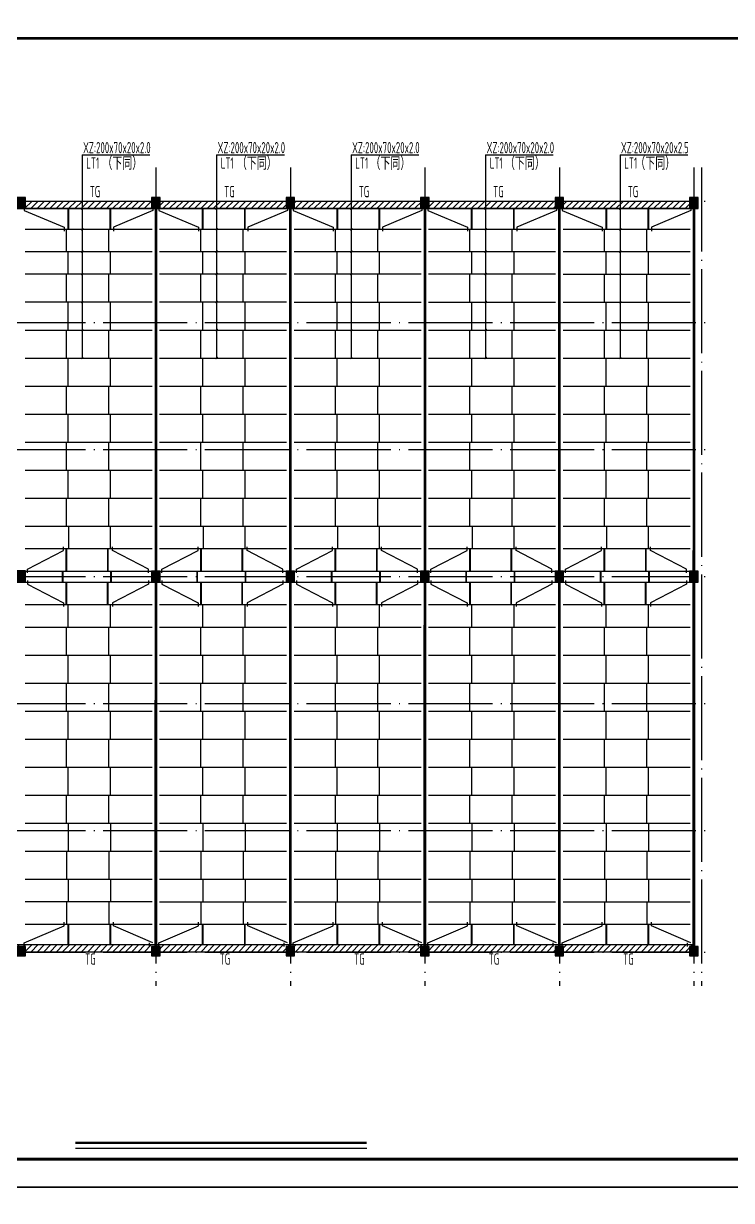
# Model space of a CAD drawing. Extents: x 2025205 to 2402328, y -557483 to 329036.
# Drawn here: x 2097555 to 2135452, y -432195 to -369195 of the extents above; entities that cross this region are included whole.
import ezdxf
from ezdxf.enums import TextEntityAlignment as Align

# ---------------------------------------------------------------- set-up
doc = ezdxf.new("R2010")
doc.units = 0
doc.header["$LTSCALE"] = 1500
doc.header["$MEASUREMENT"] = 0
doc.linetypes.add('DOTE', pattern=[2.42, 2, -0.2, 0.02, -0.2])
for name, color, linetype in [('$dl$', 255, 'Continuous'), ('11', 3, 'Continuous'), ('DIM_SYMB', 3, 'Continuous'), ('DOTE', 252, 'DOTE'), ('PUB_TITLE', 4, 'Continuous'), ('柱', 2, 'Continuous'), ('柱涂实', 54, 'Continuous'), ('标高', 94, 'Continuous'), ('梁__实线', 4, 'Continuous'), ('檩条拉条', 253, 'Continuous')]:
    doc.layers.add(name, color=color, linetype=linetype)
doc.styles.get("Standard").update_dxf_attribs({"font": 'TSSDENG', "width": 0.7, "bigfont": 'TSSDCHN'})

msp = doc.modelspace()

# ---------------------------------------------------------------- hatches: boundary and pattern name
at = {"layer": '$dl$', "linetype": 'ByBlock'}
h = msp.add_hatch(dxfattribs=at)
h.set_pattern_fill('ANSI31', color=256, scale=150, style=0)
h.set_pattern_definition([(45, (211990.2, 80473.93), (-168.379802, 168.379802), [])])
h.paths.add_polyline_path([(2083441.1, -378700.2), (2133441.3, -378700.2), (2133441.3, -379099.2), (2083441.1, -379099.2)])
h = msp.add_hatch(dxfattribs=at)
h.set_pattern_fill('ANSI31', color=256, scale=150, style=0)
h.set_pattern_definition([(45, (211990.2, 40673.87), (-168.379802, 168.379802), [])])
h.paths.add_polyline_path([(2083441.1, -418500.2), (2133441.3, -418500.2), (2133441.3, -418899.2), (2083441.1, -418899.2)])

# ---------------------------------------------------------------- linework, layer by layer
for points in [[(2083441.1, -378700.2), (2133441.3, -378700.2), (2133441.3, -379099.2), (2083441.1, -379099.2)], [(2083441.1, -418500.2), (2133441.3, -418500.2), (2133441.3, -418899.2), (2083441.1, -418899.2)]]:
    msp.add_lwpolyline(points, close=True, dxfattribs=at)
at = {"layer": 'DIM_SYMB', "const_width": 140}
msp.add_lwpolyline([(2100331, -429109), (2115926.9, -429109)], dxfattribs=at)
at = {"layer": 'DIM_SYMB'}
msp.add_lwpolyline([(2100331, -429389), (2115926.9, -429389)], dxfattribs=at)
at = {"layer": 'DOTE', "ltscale": 1.5}
for p, q in [((2104641.3, -376900.2), (2104641.3, -420700.2)), ((2111841.3, -376900.2), (2111841.3, -420700.2)), ((2119041.3, -376900.2), (2119041.3, -420700.2)), ((2126241.3, -376900.2), (2126241.3, -420700.2)), ((2133441.3, -376900.2), (2133441.3, -420700.2)), ((2133841.3, -376900.2), (2133841.3, -420700.2)), ((2080041.3, -378700.2), (2134337.6, -378700.2)), ((2080041.3, -385200.2), (2134337.6, -385200.2)), ((2080041.3, -392000.2), (2134337.6, -392000.2)), ((2080041.3, -398800.2), (2134337.6, -398800.2)), ((2080041.3, -405600.2), (2134337.6, -405600.2)), ((2080041.3, -412400.2), (2134337.6, -412400.2)), ((2080041.3, -418900.2), (2134337.6, -418900.2))]:
    msp.add_line(p, q, dxfattribs=at)
at = {"layer": 'PUB_TITLE', "linetype": 'ByBlock'}
for points in [[(2066627.2, -431482.7), (2178077.2, -431482.7), (2178077.2, -368482.7), (2066627.2, -368482.7)], [(2066627.2, -494482.7), (2178077.2, -494482.7), (2178077.2, -431482.7), (2066627.2, -431482.7)]]:
    msp.add_lwpolyline(points, close=True, dxfattribs=at)
at = {"layer": 'PUB_TITLE', "linetype": 'ByBlock', "const_width": 150}
msp.add_lwpolyline([(2070377.2, -429982.7), (2176577.2, -429982.7), (2176577.2, -369982.7), (2070377.2, -369982.7)], close=True, dxfattribs=at)
at = {"layer": '柱'}
for points in [[(2097663.8, -379100.2), (2097663.8, -378500.2), (2097213.8, -378500.2), (2097213.8, -379100.2)], [(2104863.8, -379100.6), (2104863.8, -378500.6), (2104413.8, -378500.6), (2104413.8, -379100.6)], [(2112063.8, -379101), (2112063.8, -378501), (2111613.8, -378501), (2111613.8, -379101)], [(2119263.8, -379101.5), (2119263.8, -378501.5), (2118813.8, -378501.5), (2118813.8, -379101.5)], [(2126463.8, -379101.9), (2126463.8, -378501.9), (2126013.8, -378501.9), (2126013.8, -379101.9)], [(2133663.8, -379102.3), (2133663.8, -378502.3), (2133213.8, -378502.3), (2133213.8, -379102.3)], [(2097663.8, -399100.2), (2097663.8, -398500.2), (2097213.8, -398500.2), (2097213.8, -399100.2)], [(2104863.8, -399100.6), (2104863.8, -398500.6), (2104413.8, -398500.6), (2104413.8, -399100.6)], [(2112063.8, -399101), (2112063.8, -398501), (2111613.8, -398501), (2111613.8, -399101)], [(2119263.8, -399101.5), (2119263.8, -398501.5), (2118813.8, -398501.5), (2118813.8, -399101.5)], [(2126463.8, -399101.9), (2126463.8, -398501.9), (2126013.8, -398501.9), (2126013.8, -399101.9)], [(2133663.8, -399102.3), (2133663.8, -398502.3), (2133213.8, -398502.3), (2133213.8, -399102.3)], [(2097663.8, -419099.2), (2097663.8, -418599.2), (2097213.8, -418599.2), (2097213.8, -419099.2)], [(2104863.8, -419099.6), (2104863.8, -418599.6), (2104413.8, -418599.6), (2104413.8, -419099.6)], [(2112063.8, -419100), (2112063.8, -418600), (2111613.8, -418600), (2111613.8, -419100)], [(2119263.8, -419100.5), (2119263.8, -418600.5), (2118813.8, -418600.5), (2118813.8, -419100.5)], [(2126463.8, -419100.9), (2126463.8, -418600.9), (2126013.8, -418600.9), (2126013.8, -419100.9)], [(2133663.8, -419101.3), (2133663.8, -418601.3), (2133213.8, -418601.3), (2133213.8, -419101.3)]]:
    msp.add_lwpolyline(points, close=True, dxfattribs=at)
at = {"layer": '柱涂实'}
for points in [[(2097663.8, -379100.2), (2097663.8, -378500.2), (2097213.8, -379100.2), (2097213.8, -378500.2)], [(2104863.8, -379100.6), (2104863.8, -378500.6), (2104413.8, -379100.6), (2104413.8, -378500.6)], [(2112063.8, -379101), (2112063.8, -378501), (2111613.8, -379101), (2111613.8, -378501)], [(2119263.8, -379101.5), (2119263.8, -378501.5), (2118813.8, -379101.5), (2118813.8, -378501.5)], [(2126463.8, -379101.9), (2126463.8, -378501.9), (2126013.8, -379101.9), (2126013.8, -378501.9)], [(2133663.8, -379102.3), (2133663.8, -378502.3), (2133213.8, -379102.3), (2133213.8, -378502.3)], [(2097663.8, -399100.2), (2097663.8, -398500.2), (2097213.8, -399100.2), (2097213.8, -398500.2)], [(2104863.8, -399100.6), (2104863.8, -398500.6), (2104413.8, -399100.6), (2104413.8, -398500.6)], [(2112063.8, -399101), (2112063.8, -398501), (2111613.8, -399101), (2111613.8, -398501)], [(2119263.8, -399101.5), (2119263.8, -398501.5), (2118813.8, -399101.5), (2118813.8, -398501.5)], [(2126463.8, -399101.9), (2126463.8, -398501.9), (2126013.8, -399101.9), (2126013.8, -398501.9)], [(2133663.8, -399102.3), (2133663.8, -398502.3), (2133213.8, -399102.3), (2133213.8, -398502.3)], [(2097663.8, -419099.2), (2097663.8, -418599.2), (2097213.8, -419099.2), (2097213.8, -418599.2)], [(2104863.8, -419099.6), (2104863.8, -418599.6), (2104413.8, -419099.6), (2104413.8, -418599.6)], [(2112063.8, -419100), (2112063.8, -418600), (2111613.8, -419100), (2111613.8, -418600)], [(2119263.8, -419100.5), (2119263.8, -418600.5), (2118813.8, -419100.5), (2118813.8, -418600.5)], [(2126463.8, -419100.9), (2126463.8, -418600.9), (2126013.8, -419100.9), (2126013.8, -418600.9)], [(2133663.8, -419101.3), (2133663.8, -418601.3), (2133213.8, -419101.3), (2133213.8, -418601.3)]]:
    msp.add_solid(points, dxfattribs=at)
at = {"layer": '标高'}
for p, q in [((2100693.1, -376218.1), (2100693.1, -387100.1)), ((2100693.1, -376218.1), (2104316.3, -376218.1)), ((2107893.1, -376218.1), (2107893.1, -387100.1)), ((2107893.1, -376218.1), (2111516.3, -376218.1)), ((2115093.1, -376218.1), (2115093.1, -387100.1)), ((2115093.1, -376218.1), (2118716.3, -376218.1)), ((2122293.1, -376218.1), (2122293.1, -387100.1)), ((2122293.1, -376218.1), (2125916.3, -376218.1)), ((2129493.1, -376218.1), (2129493.1, -387100.1)), ((2129493.1, -376218.1), (2133116.3, -376218.1))]:
    msp.add_line(p, q, dxfattribs=at)
at = {"layer": '标高', "const_width": 60}
for points in [[(2100748.6, -379044.5), (2100635.5, -379157.7)], [(2107948.6, -379044.5), (2107835.5, -379157.7)], [(2115148.6, -379044.5), (2115035.5, -379157.7)], [(2122348.6, -379044.5), (2122235.5, -379157.7)], [(2129548.6, -379044.5), (2129435.5, -379157.7)], [(2100749.6, -380143.4), (2100636.5, -380256.5)], [(2100749.6, -380143.5), (2100636.5, -380256.7)], [(2107949.6, -380143.4), (2107836.5, -380256.5)], [(2107949.6, -380143.5), (2107836.5, -380256.7)], [(2115149.6, -380143.4), (2115036.5, -380256.5)], [(2115149.6, -380143.5), (2115036.5, -380256.7)], [(2122349.6, -380143.4), (2122236.5, -380256.5)], [(2122349.6, -380143.5), (2122236.5, -380256.7)], [(2129549.6, -380143.4), (2129436.5, -380256.5)], [(2129549.6, -380143.5), (2129436.5, -380256.7)], [(2100748.6, -381344.5), (2100635.5, -381457.7)], [(2107948.6, -381344.5), (2107835.5, -381457.7)], [(2115148.6, -381344.5), (2115035.5, -381457.7)], [(2122348.6, -381344.5), (2122235.5, -381457.7)], [(2129548.6, -381344.5), (2129435.5, -381457.7)], [(2100749.6, -382543.5), (2100636.5, -382656.7)], [(2107949.6, -382543.5), (2107836.5, -382656.7)], [(2115149.6, -382543.5), (2115036.5, -382656.7)], [(2122349.6, -382543.5), (2122236.5, -382656.7)], [(2129549.6, -382543.5), (2129436.5, -382656.7)], [(2100749.6, -384043.5), (2100636.5, -384156.7)], [(2107949.6, -384043.5), (2107836.5, -384156.7)], [(2115149.6, -384043.5), (2115036.5, -384156.7)], [(2122349.6, -384043.5), (2122236.5, -384156.7)], [(2129549.6, -384043.5), (2129436.5, -384156.7)], [(2100749.6, -385543.5), (2100636.5, -385656.7)], [(2107949.6, -385543.5), (2107836.5, -385656.7)], [(2115149.6, -385543.5), (2115036.5, -385656.7)], [(2122349.6, -385543.5), (2122236.5, -385656.7)], [(2129549.6, -385543.5), (2129436.5, -385656.7)], [(2100749.6, -387043.5), (2100636.5, -387156.7)], [(2107949.6, -387043.5), (2107836.5, -387156.7)], [(2115149.6, -387043.5), (2115036.5, -387156.7)], [(2122349.6, -387043.5), (2122236.5, -387156.7)], [(2129549.6, -387043.5), (2129436.5, -387156.7)]]:
    msp.add_lwpolyline(points, dxfattribs=at)
at = {"layer": '梁__实线', "const_width": 150}
for points in [[(2104640, -418897.4), (2104642.5, -378500.6)], [(2104640, -418897.4), (2104642.5, -378500.6)], [(2104640, -418897.4), (2104642.5, -378500.6)], [(2104640.1, -418900.6), (2104642.5, -378500.6)], [(2104640.1, -418900.6), (2104642.5, -378500.6)], [(2104640.1, -418900.6), (2104642.5, -378500.6)], [(2111840, -418897.8), (2111842.5, -378501)], [(2111840, -418897.8), (2111842.5, -378501)], [(2111840, -418897.8), (2111842.5, -378501)], [(2111840.1, -418901), (2111842.5, -378501)], [(2111840.1, -418901), (2111842.5, -378501)], [(2111840.1, -418901), (2111842.5, -378501)], [(2119040, -418898.3), (2119042.5, -378501.5)], [(2119040, -418898.3), (2119042.5, -378501.5)], [(2119040, -418898.3), (2119042.5, -378501.5)], [(2119040.1, -418901.5), (2119042.5, -378501.5)], [(2119040.1, -418901.5), (2119042.5, -378501.5)], [(2119040.1, -418901.5), (2119042.5, -378501.5)], [(2126240, -418898.7), (2126242.5, -378501.9)], [(2126240, -418898.7), (2126242.5, -378501.9)], [(2126240, -418898.7), (2126242.5, -378501.9)], [(2126240.1, -418901.9), (2126242.5, -378501.9)], [(2126240.1, -418901.9), (2126242.5, -378501.9)], [(2126240.1, -418901.9), (2126242.5, -378501.9)], [(2133440, -418899.1), (2133442.5, -378502.3)], [(2133440, -418899.1), (2133442.5, -378502.3)], [(2133440, -418899.1), (2133442.5, -378502.3)], [(2133440.1, -418902.3), (2133442.5, -378502.3)], [(2133440.1, -418902.3), (2133442.5, -378502.3)], [(2133440.1, -418902.3), (2133442.5, -378502.3)]]:
    msp.add_lwpolyline(points, dxfattribs=at)
at = {"layer": '檩条拉条'}
for p, q in [((2097592.6, -379000.5), (2097592.6, -379200.5)), ((2097592.6, -379200.5), (2099729.7, -380100.5)), ((2097633.9, -379100.5), (2104433.9, -379100.5)), ((2097637.6, -379100.5), (2104437.7, -379100.5)), ((2102204, -380200.5), (2102204, -379100.5)), ((2104482.7, -379200.5), (2102367.9, -380100.5)), ((2104482.7, -379000.5), (2104482.7, -379200.5)), ((2104792.6, -379001), (2104792.6, -379201)), ((2104792.6, -379201), (2106929.7, -380101)), ((2104833.9, -379101), (2111633.9, -379101)), ((2104837.6, -379101), (2111637.7, -379101)), ((2109404, -380201), (2109404, -379101)), ((2111682.7, -379201), (2109567.9, -380101)), ((2111682.7, -379001), (2111682.7, -379201)), ((2111992.6, -379001.4), (2111992.6, -379201.4)), ((2111992.6, -379201.4), (2114129.7, -380101.4)), ((2112033.9, -379101.4), (2118833.9, -379101.4)), ((2112037.6, -379101.4), (2118837.7, -379101.4)), ((2116604, -380201.4), (2116604, -379101.4)), ((2118882.7, -379201.4), (2116767.9, -380101.4)), ((2118882.7, -379001.4), (2118882.7, -379201.4)), ((2119192.6, -379001.8), (2119192.6, -379201.8)), ((2119192.6, -379201.8), (2121329.7, -380101.8)), ((2119233.9, -379101.8), (2126033.9, -379101.8)), ((2119237.6, -379101.8), (2126037.7, -379101.8)), ((2123804, -380201.8), (2123804, -379101.8)), ((2126082.7, -379201.8), (2123967.9, -380101.8)), ((2126082.7, -379001.8), (2126082.7, -379201.8)), ((2126392.7, -379002.3), (2126392.7, -379202.3)), ((2126392.7, -379202.3), (2128529.7, -380102.3)), ((2126433.9, -379102.3), (2133233.9, -379102.3)), ((2126437.7, -379102.3), (2133237.7, -379102.3)), ((2131004, -380202.3), (2131004, -379102.3)), ((2133282.7, -379202.3), (2131167.9, -380102.3)), ((2133282.7, -379002.3), (2133282.7, -379202.3)), ((2097633.9, -380200.5), (2104433.9, -380200.5)), ((2097637.6, -380200.5), (2104437.7, -380200.5)), ((2099729.7, -380100.5), (2099729.7, -380300.5)), ((2099850.6, -381400.5), (2099850.6, -380200.5)), ((2102117.3, -381400.5), (2102117.3, -380200.5)), ((2102367.9, -380100.5), (2102367.9, -380300.5)), ((2104833.9, -380201), (2111633.9, -380201)), ((2104837.6, -380201), (2111637.7, -380201)), ((2106929.7, -380101), (2106929.7, -380301)), ((2107050.6, -381401), (2107050.6, -380201)), ((2109317.3, -381401), (2109317.3, -380201)), ((2109567.9, -380101), (2109567.9, -380301)), ((2112033.9, -380201.4), (2118833.9, -380201.4)), ((2112037.6, -380201.4), (2118837.7, -380201.4)), ((2114129.7, -380101.4), (2114129.7, -380301.4)), ((2114250.6, -381401.4), (2114250.6, -380201.4)), ((2116517.3, -381401.4), (2116517.3, -380201.4)), ((2116767.9, -380101.4), (2116767.9, -380301.4)), ((2119233.9, -380201.8), (2126033.9, -380201.8)), ((2119237.6, -380201.8), (2126037.7, -380201.8)), ((2121329.7, -380101.8), (2121329.7, -380301.8)), ((2121450.6, -381401.8), (2121450.6, -380201.8)), ((2123717.3, -381401.8), (2123717.3, -380201.8)), ((2123967.9, -380101.8), (2123967.9, -380301.8)), ((2126433.9, -380202.3), (2133233.9, -380202.3)), ((2126437.7, -380202.3), (2133237.7, -380202.3)), ((2128529.7, -380102.3), (2128529.7, -380302.3)), ((2128650.6, -381402.3), (2128650.6, -380202.3)), ((2130917.3, -381402.3), (2130917.3, -380202.3)), ((2131167.9, -380102.3), (2131167.9, -380302.3)), ((2097633.9, -381400.5), (2104433.9, -381400.5)), ((2099950.6, -382600.5), (2099950.6, -381400.5)), ((2102217.3, -382600.5), (2102217.3, -381400.5)), ((2104833.9, -381401), (2111633.9, -381401)), ((2107150.6, -382601), (2107150.6, -381401)), ((2109417.3, -382601), (2109417.3, -381401)), ((2112033.9, -381401.4), (2118833.9, -381401.4)), ((2114350.6, -382601.4), (2114350.6, -381401.4)), ((2116617.3, -382601.4), (2116617.3, -381401.4)), ((2119233.9, -381401.8), (2126033.9, -381401.8)), ((2121550.6, -382601.8), (2121550.6, -381401.8)), ((2123817.3, -382601.8), (2123817.3, -381401.8)), ((2126433.9, -381402.3), (2133233.9, -381402.3)), ((2128750.6, -382602.3), (2128750.6, -381402.3)), ((2131017.3, -382602.3), (2131017.3, -381402.3)), ((2097633.9, -382600.5), (2104433.9, -382600.5)), ((2099850.6, -384100.5), (2099850.6, -382600.5)), ((2102117.3, -384100.5), (2102117.3, -382600.5)), ((2104833.9, -382601), (2111633.9, -382601)), ((2107050.6, -384101), (2107050.6, -382601)), ((2109317.3, -384101), (2109317.3, -382601)), ((2112033.9, -382601.4), (2118833.9, -382601.4)), ((2114250.6, -384101.4), (2114250.6, -382601.4)), ((2116517.3, -384101.4), (2116517.3, -382601.4)), ((2119233.9, -382601.8), (2126033.9, -382601.8)), ((2121450.6, -384101.8), (2121450.6, -382601.8)), ((2123717.3, -384101.8), (2123717.3, -382601.8)), ((2126433.9, -382602.3), (2133233.9, -382602.3)), ((2128650.6, -384102.3), (2128650.6, -382602.3)), ((2130917.3, -384102.3), (2130917.3, -382602.3)), ((2097633.9, -384100.5), (2104433.9, -384100.5)), ((2099950.6, -385600.5), (2099950.6, -384100.5)), ((2102217.3, -385600.5), (2102217.3, -384100.5)), ((2104833.9, -384101), (2111633.9, -384101)), ((2107150.6, -385601), (2107150.6, -384101)), ((2109417.3, -385601), (2109417.3, -384101)), ((2112033.9, -384101.4), (2118833.9, -384101.4)), ((2114350.6, -385601.4), (2114350.6, -384101.4)), ((2116617.3, -385601.4), (2116617.3, -384101.4)), ((2119233.9, -384101.8), (2126033.9, -384101.8)), ((2121550.6, -385601.8), (2121550.6, -384101.8)), ((2123817.3, -385601.8), (2123817.3, -384101.8)), ((2126433.9, -384102.3), (2133233.9, -384102.3)), ((2128750.6, -385602.3), (2128750.6, -384102.3)), ((2131017.3, -385602.3), (2131017.3, -384102.3)), ((2097633.9, -385600.5), (2104433.9, -385600.5)), ((2099850.6, -387100.5), (2099850.6, -385600.5)), ((2102117.3, -387100.5), (2102117.3, -385600.5)), ((2104833.9, -385601), (2111633.9, -385601)), ((2107050.6, -387101), (2107050.6, -385601)), ((2109317.3, -387101), (2109317.3, -385601)), ((2112033.9, -385601.4), (2118833.9, -385601.4)), ((2114250.6, -387101.4), (2114250.6, -385601.4)), ((2116517.3, -387101.4), (2116517.3, -385601.4)), ((2119233.9, -385601.8), (2126033.9, -385601.8)), ((2121450.6, -387101.8), (2121450.6, -385601.8)), ((2123717.3, -387101.8), (2123717.3, -385601.8)), ((2126433.9, -385602.3), (2133233.9, -385602.3)), ((2128650.6, -387102.3), (2128650.6, -385602.3)), ((2130917.3, -387102.3), (2130917.3, -385602.3)), ((2097633.9, -387100.5), (2104433.9, -387100.5)), ((2099950.6, -388600.5), (2099950.6, -387100.5)), ((2102217.3, -388600.5), (2102217.3, -387100.5)), ((2104833.9, -387101), (2111633.9, -387101)), ((2107150.6, -388601), (2107150.6, -387101)), ((2109417.3, -388601), (2109417.3, -387101)), ((2112033.9, -387101.4), (2118833.9, -387101.4)), ((2114350.6, -388601.4), (2114350.6, -387101.4)), ((2116617.3, -388601.4), (2116617.3, -387101.4)), ((2119233.9, -387101.8), (2126033.9, -387101.8)), ((2121550.6, -388601.8), (2121550.6, -387101.8)), ((2123817.3, -388601.8), (2123817.3, -387101.8)), ((2126433.9, -387102.3), (2133233.9, -387102.3)), ((2128750.6, -388602.3), (2128750.6, -387102.3)), ((2131017.3, -388602.3), (2131017.3, -387102.3)), ((2097633.9, -388600.5), (2104433.9, -388600.5)), ((2099850.6, -390100.5), (2099850.6, -388600.5)), ((2102117.3, -390100.5), (2102117.3, -388600.5)), ((2104833.9, -388601), (2111633.9, -388601)), ((2107050.6, -390101), (2107050.6, -388601)), ((2109317.3, -390101), (2109317.3, -388601)), ((2112033.9, -388601.4), (2118833.9, -388601.4)), ((2114250.6, -390101.4), (2114250.6, -388601.4)), ((2116517.3, -390101.4), (2116517.3, -388601.4)), ((2119233.9, -388601.8), (2126033.9, -388601.8)), ((2121450.6, -390101.9), (2121450.6, -388601.8)), ((2123717.3, -390101.9), (2123717.3, -388601.8)), ((2126433.9, -388602.3), (2133233.9, -388602.3)), ((2128650.6, -390102.3), (2128650.6, -388602.3)), ((2130917.3, -390102.3), (2130917.3, -388602.3)), ((2097633.9, -390100.5), (2104433.9, -390100.5)), ((2099950.6, -391600.6), (2099950.6, -390100.5)), ((2102217.3, -391600.6), (2102217.3, -390100.5)), ((2104833.9, -390101), (2111633.9, -390101)), ((2107150.6, -391601), (2107150.6, -390101)), ((2109417.3, -391601), (2109417.3, -390101)), ((2112033.9, -390101.4), (2118833.9, -390101.4)), ((2114350.6, -391601.4), (2114350.6, -390101.4)), ((2116617.3, -391601.4), (2116617.3, -390101.4)), ((2119233.9, -390101.9), (2126033.9, -390101.9)), ((2121550.6, -391601.9), (2121550.6, -390101.9)), ((2123817.3, -391601.9), (2123817.3, -390101.9)), ((2126433.9, -390102.3), (2133233.9, -390102.3)), ((2128750.6, -391602.3), (2128750.6, -390102.3)), ((2131017.3, -391602.3), (2131017.3, -390102.3)), ((2097633.9, -391600.6), (2104433.9, -391600.6)), ((2099850.6, -393100.6), (2099850.6, -391600.6)), ((2102117.3, -393100.6), (2102117.3, -391600.6)), ((2104833.9, -391601), (2111633.9, -391601)), ((2107050.6, -393101), (2107050.6, -391601)), ((2109317.3, -393101), (2109317.3, -391601)), ((2112033.9, -391601.4), (2118833.9, -391601.4)), ((2114250.6, -393101.4), (2114250.6, -391601.4)), ((2116517.3, -393101.4), (2116517.3, -391601.4)), ((2119233.9, -391601.9), (2126033.9, -391601.9)), ((2121450.6, -393101.9), (2121450.6, -391601.9)), ((2123717.3, -393101.9), (2123717.3, -391601.9)), ((2126433.9, -391602.3), (2133233.9, -391602.3)), ((2128650.6, -393102.3), (2128650.6, -391602.3)), ((2130917.3, -393102.3), (2130917.3, -391602.3)), ((2097633.9, -393100.6), (2104433.9, -393100.6)), ((2099950.6, -394600.6), (2099950.6, -393100.6)), ((2102217.3, -394600.6), (2102217.3, -393100.6)), ((2104833.9, -393101), (2111633.9, -393101)), ((2107150.6, -394601), (2107150.6, -393101)), ((2109417.3, -394601), (2109417.3, -393101)), ((2112033.9, -393101.4), (2118833.9, -393101.4)), ((2114350.6, -394601.4), (2114350.6, -393101.4)), ((2116617.3, -394601.4), (2116617.3, -393101.4)), ((2119233.9, -393101.9), (2126033.9, -393101.9)), ((2121550.6, -394601.9), (2121550.6, -393101.9)), ((2123817.3, -394601.9), (2123817.3, -393101.9)), ((2126433.9, -393102.3), (2133233.9, -393102.3)), ((2128750.6, -394602.3), (2128750.6, -393102.3)), ((2131017.3, -394602.3), (2131017.3, -393102.3)), ((2097633.9, -394600.6), (2104433.9, -394600.6)), ((2099850.6, -396100.6), (2099850.6, -394600.6)), ((2102117.3, -396100.6), (2102117.3, -394600.6)), ((2104833.9, -394601), (2111633.9, -394601)), ((2107050.6, -396101), (2107050.6, -394601)), ((2109317.3, -396101), (2109317.3, -394601)), ((2112033.9, -394601.4), (2118833.9, -394601.4)), ((2114250.6, -396101.4), (2114250.6, -394601.4)), ((2116517.3, -396101.4), (2116517.3, -394601.4)), ((2119233.9, -394601.9), (2126033.9, -394601.9)), ((2121450.6, -396101.9), (2121450.6, -394601.9)), ((2123717.3, -396101.9), (2123717.3, -394601.9)), ((2126433.9, -394602.3), (2133233.9, -394602.3)), ((2128650.6, -396102.3), (2128650.6, -394602.3)), ((2130917.3, -396102.3), (2130917.3, -394602.3)), ((2097633.9, -396100.6), (2104433.9, -396100.6)), ((2099985.6, -397300.6), (2099985.6, -396100.6)), ((2102217.3, -397300.6), (2102217.3, -396101.1)), ((2104833.9, -396101), (2111633.9, -396101)), ((2107185.6, -397301), (2107185.6, -396101)), ((2109417.3, -397301), (2109417.3, -396101.5)), ((2112033.9, -396101.4), (2118833.9, -396101.4)), ((2114385.6, -397301.4), (2114385.6, -396101.4)), ((2116617.3, -397301.4), (2116617.3, -396102)), ((2119233.9, -396101.9), (2126033.9, -396101.9)), ((2121585.6, -397301.9), (2121585.6, -396101.9)), ((2123817.3, -397301.9), (2123817.3, -396102.4)), ((2126433.9, -396102.3), (2133233.9, -396102.3)), ((2128785.6, -397302.3), (2128785.6, -396102.3)), ((2131017.3, -397302.3), (2131017.3, -396102.8)), ((2097633.9, -397300.6), (2104433.9, -397300.6)), ((2097759.9, -398401.1), (2099699, -397401.1)), ((2099699, -397401.1), (2099699, -397201.1)), ((2102323.6, -397401.1), (2102323.6, -397201.1)), ((2104241.1, -398401.1), (2102323.6, -397401.1)), ((2104833.9, -397301), (2111633.9, -397301)), ((2104959.9, -398401.5), (2106899, -397401.5)), ((2106899, -397401.5), (2106899, -397201.5)), ((2109523.6, -397401.5), (2109523.6, -397201.5)), ((2111441.1, -398401.5), (2109523.6, -397401.5)), ((2112033.9, -397301.4), (2118833.9, -397301.4)), ((2112159.9, -398402), (2114099, -397402)), ((2114099, -397402), (2114099, -397202)), ((2116723.6, -397402), (2116723.6, -397202)), ((2118641.1, -398402), (2116723.6, -397402)), ((2119233.9, -397301.9), (2126033.9, -397301.9)), ((2119359.9, -398402.4), (2121299, -397402.4)), ((2121299, -397402.4), (2121299, -397202.4)), ((2123923.6, -397402.4), (2123923.6, -397202.4)), ((2125841.1, -398402.4), (2123923.6, -397402.4)), ((2126433.9, -397302.3), (2133233.9, -397302.3)), ((2126559.9, -398402.8), (2128499, -397402.8)), ((2128499, -397402.8), (2128499, -397202.8)), ((2131123.6, -397402.8), (2131123.6, -397202.8)), ((2133041.1, -398402.8), (2131123.6, -397402.8)), ((2097609.2, -398501.1), (2104433.9, -398501.1)), ((2097759.9, -398601.1), (2097759.9, -398401.1)), ((2104241.1, -398601.1), (2104241.1, -398401.1)), ((2104809.2, -398501.5), (2111633.9, -398501.5)), ((2104959.9, -398601.5), (2104959.9, -398401.5)), ((2111441.1, -398601.5), (2111441.1, -398401.5)), ((2112009.2, -398502), (2118833.9, -398502)), ((2112159.9, -398602), (2112159.9, -398402)), ((2118641.1, -398602), (2118641.1, -398402)), ((2119209.2, -398502.4), (2126033.9, -398502.4)), ((2119359.9, -398602.4), (2119359.9, -398402.4)), ((2125841.1, -398602.4), (2125841.1, -398402.4)), ((2126409.2, -398502.8), (2133233.9, -398502.8)), ((2126559.9, -398602.8), (2126559.9, -398402.8)), ((2133041.1, -398602.8), (2133041.1, -398402.8)), ((2097609.2, -399101.1), (2104433.9, -399101.1)), ((2097759.9, -399001.1), (2097759.9, -399201.1)), ((2097759.9, -399201.1), (2099699, -400201.1)), ((2104241.1, -399201.1), (2102323.6, -400201.1)), ((2104241.1, -399001.1), (2104241.1, -399201.1)), ((2104809.2, -399101.5), (2111633.9, -399101.5)), ((2104959.9, -399001.5), (2104959.9, -399201.5)), ((2104959.9, -399201.5), (2106899, -400201.5)), ((2111441.1, -399201.5), (2109523.6, -400201.5)), ((2111441.1, -399001.5), (2111441.1, -399201.5)), ((2112009.2, -399102), (2118833.9, -399102)), ((2112159.9, -399002), (2112159.9, -399202)), ((2112159.9, -399202), (2114099, -400202)), ((2118641.1, -399202), (2116723.6, -400202)), ((2118641.1, -399002), (2118641.1, -399202)), ((2119209.2, -399102.4), (2126033.9, -399102.4)), ((2119359.9, -399002.4), (2119359.9, -399202.4)), ((2119359.9, -399202.4), (2121299, -400202.4)), ((2125841.1, -399202.4), (2123923.6, -400202.4)), ((2125841.1, -399002.4), (2125841.1, -399202.4)), ((2126409.2, -399102.8), (2133233.9, -399102.8)), ((2126559.9, -399002.8), (2126559.9, -399202.8)), ((2126559.9, -399202.8), (2128499, -400202.8)), ((2133041.1, -399202.8), (2131123.6, -400202.8)), ((2133041.1, -399002.8), (2133041.1, -399202.8)), ((2097633.9, -400300.6), (2104433.9, -400300.6)), ((2099699, -400201.1), (2099699, -400401.1)), ((2099950.6, -401500.6), (2099950.6, -400300.6)), ((2102217.3, -401500.6), (2102217.3, -400300.6)), ((2102323.6, -400201.1), (2102323.6, -400401.1)), ((2104833.9, -400301), (2111633.9, -400301)), ((2106899, -400201.5), (2106899, -400401.5)), ((2107150.6, -401501), (2107150.6, -400301)), ((2109417.3, -401501), (2109417.3, -400301)), ((2109523.6, -400201.5), (2109523.6, -400401.5)), ((2112033.9, -400301.5), (2118833.9, -400301.5)), ((2114099, -400202), (2114099, -400402)), ((2114350.6, -401501.4), (2114350.6, -400301.5)), ((2116617.3, -401501.4), (2116617.3, -400301.5)), ((2116723.6, -400202), (2116723.6, -400402)), ((2119233.9, -400301.9), (2126033.9, -400301.9)), ((2121299, -400202.4), (2121299, -400402.4)), ((2121550.6, -401501.9), (2121550.6, -400301.9)), ((2123817.3, -401501.9), (2123817.3, -400301.9)), ((2123923.6, -400202.4), (2123923.6, -400402.4)), ((2126433.9, -400302.3), (2133233.9, -400302.3)), ((2128499, -400202.8), (2128499, -400402.8)), ((2128750.6, -401502.3), (2128750.6, -400302.3)), ((2131017.3, -401502.3), (2131017.3, -400302.3)), ((2131123.6, -400202.8), (2131123.6, -400402.8)), ((2097633.9, -401500.6), (2104433.9, -401500.6)), ((2097633.9, -401500.6), (2104433.9, -401500.6)), ((2099850.6, -403000.6), (2099850.6, -401500.6)), ((2102117.3, -403000.6), (2102117.3, -401500.6)), ((2104833.9, -401501), (2111633.9, -401501)), ((2104833.9, -401501), (2111633.9, -401501)), ((2107050.6, -403001), (2107050.6, -401501)), ((2109317.3, -403001), (2109317.3, -401501)), ((2112033.9, -401501.4), (2118833.9, -401501.4)), ((2112033.9, -401501.4), (2118833.9, -401501.4)), ((2114250.6, -403001.4), (2114250.6, -401501.4)), ((2116517.3, -403001.4), (2116517.3, -401501.4)), ((2119233.9, -401501.9), (2126033.9, -401501.9)), ((2119233.9, -401501.9), (2126033.9, -401501.9)), ((2121450.6, -403001.9), (2121450.6, -401501.9)), ((2123717.3, -403001.9), (2123717.3, -401501.9)), ((2126433.9, -401502.3), (2133233.9, -401502.3)), ((2126433.9, -401502.3), (2133233.9, -401502.3)), ((2128650.6, -403002.3), (2128650.6, -401502.3)), ((2130917.3, -403002.3), (2130917.3, -401502.3)), ((2097633.9, -403000.6), (2104433.9, -403000.6)), ((2099950.6, -404500.6), (2099950.6, -403000.6)), ((2102217.3, -404500.6), (2102217.3, -403000.6)), ((2104833.9, -403001), (2111633.9, -403001)), ((2107150.6, -404501), (2107150.6, -403001)), ((2109417.3, -404501), (2109417.3, -403001)), ((2112033.9, -403001.4), (2118833.9, -403001.4)), ((2114350.6, -404501.4), (2114350.6, -403001.4)), ((2116617.3, -404501.4), (2116617.3, -403001.4)), ((2119233.9, -403001.9), (2126033.9, -403001.9)), ((2121550.6, -404501.9), (2121550.6, -403001.9)), ((2123817.3, -404501.9), (2123817.3, -403001.9)), ((2126433.9, -403002.3), (2133233.9, -403002.3)), ((2128750.6, -404502.3), (2128750.6, -403002.3)), ((2131017.3, -404502.3), (2131017.3, -403002.3)), ((2097633.9, -404500.6), (2104433.9, -404500.6)), ((2099850.6, -406000.6), (2099850.6, -404500.6)), ((2102117.3, -406000.6), (2102117.3, -404500.6)), ((2104833.9, -404501), (2111633.9, -404501)), ((2107050.6, -406001), (2107050.6, -404501)), ((2109317.3, -406001), (2109317.3, -404501)), ((2112033.9, -404501.4), (2118833.9, -404501.4)), ((2114250.6, -406001.4), (2114250.6, -404501.4)), ((2116517.3, -406001.4), (2116517.3, -404501.4)), ((2119233.9, -404501.9), (2126033.9, -404501.9)), ((2121450.6, -406001.9), (2121450.6, -404501.9)), ((2123717.3, -406001.9), (2123717.3, -404501.9)), ((2126433.9, -404502.3), (2133233.9, -404502.3)), ((2128650.6, -406002.3), (2128650.6, -404502.3)), ((2130917.3, -406002.3), (2130917.3, -404502.3)), ((2097633.9, -406000.6), (2104433.9, -406000.6)), ((2099950.6, -407500.6), (2099950.6, -406000.6)), ((2102217.3, -407500.6), (2102217.3, -406000.6)), ((2104833.9, -406001), (2111633.9, -406001)), ((2107150.6, -407501), (2107150.6, -406001)), ((2109417.3, -407501), (2109417.3, -406001)), ((2112033.9, -406001.4), (2118833.9, -406001.4)), ((2114350.6, -407501.4), (2114350.6, -406001.4)), ((2116617.3, -407501.4), (2116617.3, -406001.4)), ((2119233.9, -406001.9), (2126033.9, -406001.9)), ((2121550.6, -407501.9), (2121550.6, -406001.9)), ((2123817.3, -407501.9), (2123817.3, -406001.9)), ((2126433.9, -406002.3), (2133233.9, -406002.3)), ((2128750.6, -407502.3), (2128750.6, -406002.3)), ((2131017.3, -407502.3), (2131017.3, -406002.3)), ((2097633.9, -407500.6), (2104433.9, -407500.6)), ((2099850.6, -409000.6), (2099850.6, -407500.6)), ((2102117.3, -409000.6), (2102117.3, -407500.6)), ((2104833.9, -407501), (2111633.9, -407501)), ((2107050.6, -409001), (2107050.6, -407501)), ((2109317.3, -409001), (2109317.3, -407501)), ((2112033.9, -407501.4), (2118833.9, -407501.4)), ((2114250.6, -409001.4), (2114250.6, -407501.4)), ((2116517.3, -409001.4), (2116517.3, -407501.4)), ((2119233.9, -407501.9), (2126033.9, -407501.9)), ((2121450.6, -409001.9), (2121450.6, -407501.9)), ((2123717.3, -409001.9), (2123717.3, -407501.9)), ((2126433.9, -407502.3), (2133233.9, -407502.3)), ((2128650.6, -409002.3), (2128650.6, -407502.3)), ((2130917.3, -409002.3), (2130917.3, -407502.3)), ((2097633.9, -409000.6), (2104433.9, -409000.6)), ((2104833.9, -409001), (2111633.9, -409001)), ((2112033.9, -409001.4), (2118833.9, -409001.4)), ((2119233.9, -409001.9), (2126033.9, -409001.9)), ((2126433.9, -409002.3), (2133233.9, -409002.3)), ((2097633.9, -410500.5), (2104433.9, -410500.5)), ((2099850.6, -412000.5), (2099850.6, -410500.5)), ((2102117.3, -412000.5), (2102117.3, -410500.5)), ((2104833.9, -410501), (2111633.9, -410501)), ((2107050.6, -412001), (2107050.6, -410501)), ((2109317.3, -412001), (2109317.3, -410501)), ((2112033.9, -410501.4), (2118833.9, -410501.4)), ((2114250.6, -412001.4), (2114250.6, -410501.4)), ((2116517.3, -412001.4), (2116517.3, -410501.4)), ((2119233.9, -410501.8), (2126033.9, -410501.8)), ((2121450.6, -412001.8), (2121450.6, -410501.8)), ((2123717.3, -412001.8), (2123717.3, -410501.8)), ((2126433.9, -410502.2), (2133233.9, -410502.2)), ((2128650.6, -412002.2), (2128650.6, -410502.2)), ((2130917.3, -412002.2), (2130917.3, -410502.2)), ((2097633.9, -412000.5), (2104433.9, -412000.5)), ((2099950.6, -412000.6), (2099950.6, -413500.6)), ((2102217.3, -412000.6), (2102217.3, -413500.6)), ((2104833.9, -412001), (2111633.9, -412001)), ((2107150.6, -412001.1), (2107150.6, -413501.1)), ((2109417.3, -412001.1), (2109417.3, -413501.1)), ((2112033.9, -412001.4), (2118833.9, -412001.4)), ((2114350.6, -412001.5), (2114350.6, -413501.5)), ((2116617.3, -412001.5), (2116617.3, -413501.5)), ((2119233.9, -412001.8), (2126033.9, -412001.8)), ((2121550.6, -412001.9), (2121550.6, -413501.9)), ((2123817.3, -412001.9), (2123817.3, -413501.9)), ((2126433.9, -412002.2), (2133233.9, -412002.2)), ((2128750.6, -412002.4), (2128750.6, -413502.4)), ((2131017.3, -412002.4), (2131017.3, -413502.4)), ((2097633.9, -413500.6), (2104433.9, -413500.6)), ((2099850.6, -413500.6), (2099850.6, -415000.6)), ((2102117.3, -413500.6), (2102117.3, -415000.6)), ((2104833.9, -413501.1), (2111633.9, -413501.1)), ((2107050.6, -413501.1), (2107050.6, -415001.1)), ((2109317.3, -413501.1), (2109317.3, -415001.1)), ((2112033.9, -413501.5), (2118833.9, -413501.5)), ((2114250.6, -413501.5), (2114250.6, -415001.5)), ((2116517.3, -413501.5), (2116517.3, -415001.5)), ((2119233.9, -413501.9), (2126033.9, -413501.9)), ((2121450.6, -413501.9), (2121450.6, -415001.9)), ((2123717.3, -413501.9), (2123717.3, -415001.9)), ((2126433.9, -413502.4), (2133233.9, -413502.4)), ((2128650.6, -413502.4), (2128650.6, -415002.4)), ((2130917.3, -413502.4), (2130917.3, -415002.4)), ((2097633.9, -415000.6), (2104433.9, -415000.6)), ((2099950.6, -415000.6), (2099950.6, -416200.6)), ((2102217.3, -415000.6), (2102217.3, -416200.6)), ((2104833.9, -415001.1), (2111633.9, -415001.1)), ((2107150.6, -415001.1), (2107150.6, -416201.1)), ((2109417.3, -415001.1), (2109417.3, -416201.1)), ((2112033.9, -415001.5), (2118833.9, -415001.5)), ((2114350.6, -415001.5), (2114350.6, -416201.5)), ((2116617.3, -415001.5), (2116617.3, -416201.5)), ((2119233.9, -415001.9), (2126033.9, -415001.9)), ((2121550.6, -415001.9), (2121550.6, -416201.9)), ((2123817.3, -415001.9), (2123817.3, -416201.9)), ((2126433.9, -415002.4), (2133233.9, -415002.4)), ((2128750.6, -415002.4), (2128750.6, -416202.4)), ((2131017.3, -415002.4), (2131017.3, -416202.4)), ((2097633.9, -416200.6), (2104433.9, -416200.6)), ((2099850.6, -416200.6), (2099850.6, -417400.6)), ((2102117.3, -416200.6), (2102117.3, -417400.6)), ((2104833.9, -416201.1), (2111633.9, -416201.1)), ((2107050.6, -416201.1), (2107050.6, -417401.1)), ((2109317.3, -416201.1), (2109317.3, -417401.1)), ((2112033.9, -416201.5), (2118833.9, -416201.5)), ((2114250.6, -416201.5), (2114250.6, -417401.5)), ((2116517.3, -416201.5), (2116517.3, -417401.5)), ((2119233.9, -416201.9), (2126033.9, -416201.9)), ((2121450.6, -416201.9), (2121450.6, -417401.9)), ((2123717.3, -416201.9), (2123717.3, -417401.9)), ((2126433.9, -416202.4), (2133233.9, -416202.4)), ((2128650.6, -416202.4), (2128650.6, -417402.4)), ((2130917.3, -416202.4), (2130917.3, -417402.4)), ((2097592.6, -418400.6), (2099729.7, -417500.6)), ((2097633.9, -417400.6), (2104433.9, -417400.6)), ((2097637.6, -417400.6), (2104437.7, -417400.6)), ((2099729.7, -417500.6), (2099729.7, -417300.6)), ((2102204, -417400.6), (2102204, -418500.6)), ((2102367.9, -417500.6), (2102367.9, -417300.6)), ((2104482.7, -418400.6), (2102367.9, -417500.6)), ((2104792.6, -418401.1), (2106929.7, -417501.1)), ((2104833.9, -417401.1), (2111633.9, -417401.1)), ((2104837.6, -417401.1), (2111637.7, -417401.1)), ((2106929.7, -417501.1), (2106929.7, -417301.1)), ((2109404, -417401.1), (2109404, -418501.1)), ((2109567.9, -417501.1), (2109567.9, -417301.1)), ((2111682.7, -418401.1), (2109567.9, -417501.1)), ((2111992.6, -418401.5), (2114129.7, -417501.5)), ((2112033.9, -417401.5), (2118833.9, -417401.5)), ((2112037.6, -417401.5), (2118837.7, -417401.5)), ((2114129.7, -417501.5), (2114129.7, -417301.5)), ((2116604, -417401.5), (2116604, -418501.5)), ((2116767.9, -417501.5), (2116767.9, -417301.5)), ((2118882.7, -418401.5), (2116767.9, -417501.5)), ((2119192.6, -418401.9), (2121329.7, -417501.9)), ((2119233.9, -417401.9), (2126033.9, -417401.9)), ((2119237.6, -417401.9), (2126037.7, -417401.9)), ((2121329.7, -417501.9), (2121329.7, -417301.9)), ((2123804, -417401.9), (2123804, -418501.9)), ((2123967.9, -417501.9), (2123967.9, -417301.9)), ((2126082.7, -418401.9), (2123967.9, -417501.9)), ((2126392.7, -418402.4), (2128529.7, -417502.4)), ((2126433.9, -417402.4), (2133233.9, -417402.4)), ((2126437.7, -417402.4), (2133237.7, -417402.4)), ((2128529.7, -417502.4), (2128529.7, -417302.4)), ((2131004, -417402.4), (2131004, -418502.4)), ((2131167.9, -417502.4), (2131167.9, -417302.4)), ((2133282.7, -418402.4), (2131167.9, -417502.4)), ((2097592.6, -418600.6), (2097592.6, -418400.6)), ((2097633.9, -418500.6), (2104433.9, -418500.6)), ((2097637.6, -418500.6), (2104437.7, -418500.6)), ((2104306, -418600.6), (2104306, -418400.6)), ((2104792.6, -418601.1), (2104792.6, -418401.1)), ((2104833.9, -418501.1), (2111633.9, -418501.1)), ((2104837.6, -418501.1), (2111637.7, -418501.1)), ((2111506, -418601.1), (2111506, -418401.1)), ((2111992.6, -418601.5), (2111992.6, -418401.5)), ((2112033.9, -418501.5), (2118833.9, -418501.5)), ((2112037.6, -418501.5), (2118837.7, -418501.5)), ((2118706, -418601.5), (2118706, -418401.5)), ((2119192.6, -418601.9), (2119192.6, -418401.9)), ((2119233.9, -418502), (2126033.9, -418502)), ((2119237.6, -418502), (2126037.7, -418502)), ((2125906, -418601.9), (2125906, -418401.9)), ((2126392.7, -418602.4), (2126392.7, -418402.4)), ((2126433.9, -418502.4), (2133233.9, -418502.4)), ((2126437.7, -418502.4), (2133237.7, -418502.4)), ((2133106, -418602.4), (2133106, -418402.4))]:
    msp.add_line(p, q, dxfattribs=at)
at = {"layer": '檩条拉条', "const_width": 100}
for points in [[(2099948.3, -380200.5), (2099948.3, -379100.5)], [(2102204, -380200.5), (2102204, -379100.5)], [(2107148.3, -380201), (2107148.3, -379101)], [(2109404, -380201), (2109404, -379101)], [(2114348.3, -380201.4), (2114348.3, -379101.4)], [(2116604, -380201.4), (2116604, -379101.4)], [(2121548.3, -380201.8), (2121548.3, -379101.8)], [(2123804, -380201.8), (2123804, -379101.8)], [(2128748.3, -380202.3), (2128748.3, -379102.2)], [(2131004, -380202.3), (2131004, -379102.2)], [(2099850.6, -398501.1), (2099850.6, -397301.1)], [(2102069.8, -398501.1), (2102069.8, -397301.1)], [(2107050.6, -398501.5), (2107050.6, -397301.5)], [(2109269.8, -398501.5), (2109269.8, -397301.5)], [(2114250.6, -398502), (2114250.6, -397302)], [(2116469.8, -398502), (2116469.8, -397302)], [(2121450.6, -398502.4), (2121450.6, -397302.4)], [(2123669.8, -398502.4), (2123669.8, -397302.4)], [(2128650.6, -398502.8), (2128650.6, -397302.8)], [(2130869.8, -398502.8), (2130869.8, -397302.8)], [(2099651.2, -399101.1), (2099651.2, -398501.1)], [(2099651.2, -398501.1), (2099651.2, -399101.1)], [(2102239.8, -399101.1), (2102239.8, -398501.1)], [(2102239.8, -398501.1), (2102239.8, -399101.1)], [(2106851.2, -399101.5), (2106851.2, -398501.5)], [(2106851.2, -398501.5), (2106851.2, -399101.5)], [(2109439.8, -399101.5), (2109439.8, -398501.5)], [(2109439.8, -398501.5), (2109439.8, -399101.5)], [(2114051.2, -399102), (2114051.2, -398502)], [(2114051.2, -398502), (2114051.2, -399102)], [(2116639.8, -399102), (2116639.8, -398502)], [(2116639.8, -398502), (2116639.8, -399102)], [(2121251.2, -399102.4), (2121251.2, -398502.4)], [(2121251.2, -398502.4), (2121251.2, -399102.4)], [(2123839.8, -399102.4), (2123839.8, -398502.4)], [(2123839.8, -398502.4), (2123839.8, -399102.4)], [(2128451.2, -399102.8), (2128451.2, -398502.8)], [(2128451.2, -398502.8), (2128451.2, -399102.8)], [(2131039.8, -399102.8), (2131039.8, -398502.8)], [(2131039.8, -398502.8), (2131039.8, -399102.8)], [(2099850.6, -399101.1), (2099850.6, -400301.1)], [(2102061.1, -399101.1), (2102061.1, -400301.1)], [(2107050.6, -399101.5), (2107050.6, -400301.5)], [(2109261.1, -399101.5), (2109261.1, -400301.5)], [(2114250.6, -399102), (2114250.6, -400302)], [(2116461.1, -399102), (2116461.1, -400302)], [(2121450.6, -399102.4), (2121450.6, -400302.4)], [(2123661.1, -399102.4), (2123661.1, -400302.4)], [(2128650.6, -399102.8), (2128650.6, -400302.8)], [(2130861.1, -399102.8), (2130861.1, -400302.8)], [(2099948.3, -417400.6), (2099948.3, -418500.6)], [(2102204, -417400.6), (2102204, -418500.6)], [(2107148.3, -417401.1), (2107148.3, -418501.1)], [(2109404, -417401.1), (2109404, -418501.1)], [(2114348.3, -417401.5), (2114348.3, -418501.5)], [(2116604, -417401.5), (2116604, -418501.5)], [(2121548.3, -417401.9), (2121548.3, -418502)], [(2123804, -417401.9), (2123804, -418502)], [(2128748.3, -417402.4), (2128748.3, -418502.4)], [(2131004, -417402.4), (2131004, -418502.4)]]:
    msp.add_lwpolyline(points, dxfattribs=at)
at = {"layer": '檩条拉条'}
for points in [[(2099950.6, -410500.6), (2099950.6, -409000.6)], [(2102217.3, -410500.6), (2102217.3, -409000.6)], [(2107150.6, -410501), (2107150.6, -409001)], [(2109417.3, -410501), (2109417.3, -409001)], [(2114350.6, -410501.5), (2114350.6, -409001.4)], [(2116617.3, -410501.5), (2116617.3, -409001.4)], [(2121550.6, -410501.9), (2121550.6, -409001.9)], [(2123817.3, -410501.9), (2123817.3, -409001.9)], [(2128750.6, -410502.3), (2128750.6, -409002.3)], [(2131017.3, -410502.3), (2131017.3, -409002.3)]]:
    msp.add_lwpolyline(points, dxfattribs=at)

# ---------------------------------------------------------------- texts
at = {"layer": '11', "color": 7, "width": 0.6}
for s, p in [('XZ:200x70x20x2.0', (2102551.4, -375837.7)), ('XZ:200x70x20x2.0', (2109751.4, -375837.7)), ('XZ:200x70x20x2.0', (2116951.4, -375837.7)), ('XZ:200x70x20x2.0', (2124151.4, -375837.7)), ('XZ:200x70x20x2.5', (2131351.4, -375837.7))]:
    msp.add_text(s, height=600, dxfattribs=at).set_placement(p, align=Align.MIDDLE)
at = {"layer": '11', "color": 7}
for s, height, width, p in [('LT1', 600, 0.6, (2100915.6, -376963.4)), ('（下同）', 700, 0.8, (2101779.3, -377026.7)), ('LT1', 600, 0.6, (2108115.6, -376963.4)), ('（下同）', 700, 0.8, (2108979.3, -377026.7)), ('LT1', 600, 0.6, (2115315.6, -376963.4)), ('（下同）', 700, 0.8, (2116129.3, -377026.7)), ('LT1', 600, 0.6, (2122515.6, -376963.4)), ('（下同）', 700, 0.8, (2123329.3, -377026.7)), ('LT1', 600, 0.6, (2129715.6, -376963.4)), ('（下同）', 700, 0.8, (2130308.6, -377026.7)), ('TG', 600, 0.6, (2101099.5, -378492.1)), ('TG', 600, 0.6, (2108299.5, -378492.5)), ('TG', 600, 0.6, (2115499.5, -378492.9)), ('TG', 600, 0.6, (2122699.5, -378493.4)), ('TG', 600, 0.6, (2129899.5, -378493.8)), ('TG', 600, 0.6, (2100855.1, -419571.3)), ('TG', 600, 0.6, (2108055.1, -419571.8)), ('TG', 600, 0.6, (2115255.1, -419572.2)), ('TG', 600, 0.6, (2122455.1, -419572.6)), ('TG', 600, 0.6, (2129655.1, -419573.1))]:
    msp.add_text(s, height=height, dxfattribs=dict(at, width=width)).set_placement(p)

doc.saveas('drawing.dxf')
